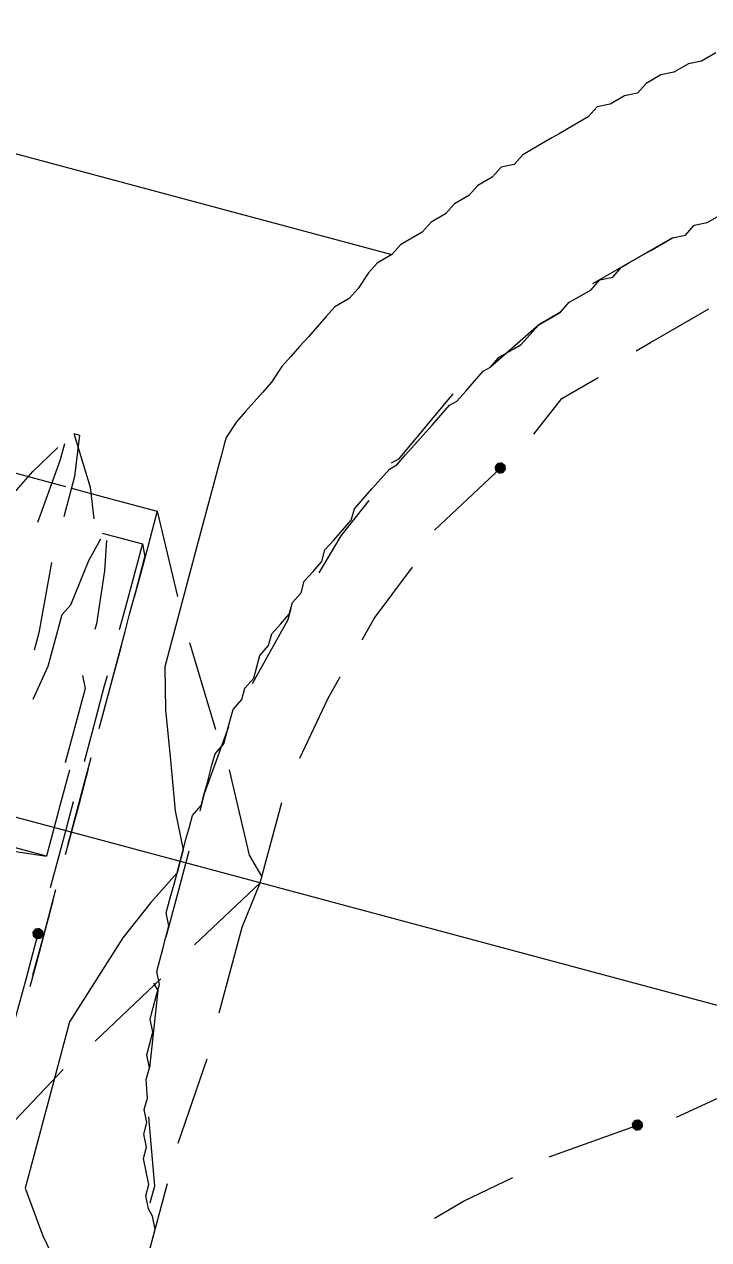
# Model space of a CAD drawing. Header units: millimetres. Extents: x 89051 to 218395, y -330386 to -125649.
# Drawn here: x 90769.36 to 90783.33, y -128572.65 to -128547.86 of the extents above; entities that cross this region are included whole.
import ezdxf

# ---------------------------------------------------------------- set-up
doc = ezdxf.new("R2010")
doc.units = ezdxf.units.MM
doc.header["$LTSCALE"] = 13
doc.linetypes.add('ACAD_ISO04W100', pattern=[30, 24, -3, 0, -3])
doc.layers.add('C00-00-00', color=7, linetype='Continuous')
doc.layers.add('标注、文本', color=3, linetype='Continuous', lineweight=25)
doc.styles.get("Standard").update_dxf_attribs({"font": 'gbenor.shx', "bigfont": 'gbcbig.shx'})
doc.dimstyles.new('1-15', dxfattribs={"dimscale": 20, "dimtxt": 3.5, "dimasz": 2, "dimexe": 1.5, "dimexo": 0.5, "dimgap": 0.5, "dimtad": 1, "dimtoh": 1, "dimdec": 1, "dimdsep": 46, "dimtxsty": 'Standard', "dimcen": 2.5, "dimclrd": 3, "dimclre": 3, "dimclrt": 3, "dimadec": 0, "dimazin": 2, "dimtfac": 1, "dimtdec": 1, "dimtmove": 0, "dimatfit": 2, "dimfxl": 1, "dimarcsym": 0})

# ---------------------------------------------------------------- blocks, each defined once
blk = doc.blocks.new('225635')
at = {"layer": 'C00-00-00'}
h = blk.add_hatch(color=256, dxfattribs=at)
h.dxf.hatch_style = 2
h.paths.add_polyline_path([(72500.49, -125601.628), (72500.404, -125601.663), (72500.369, -125601.749), (72500.404, -125601.834), (72500.49, -125601.87), (72500.575, -125601.834), (72500.611, -125601.749), (72500.575, -125601.663)])
h = blk.add_hatch(color=256, dxfattribs=at)
h.dxf.hatch_style = 2
h.paths.add_polyline_path([(72493.834, -125613.245), (72493.749, -125613.28), (72493.713, -125613.366), (72493.749, -125613.451), (72493.834, -125613.487), (72493.92, -125613.451), (72493.955, -125613.366), (72493.92, -125613.28)])
h = blk.add_hatch(color=256, dxfattribs=at)
h.dxf.hatch_style = 2
h.paths.add_polyline_path([(72506.661, -125613.85), (72506.576, -125613.885), (72506.54, -125613.971), (72506.576, -125614.056), (72506.661, -125614.092), (72506.746, -125614.056), (72506.782, -125613.971), (72506.746, -125613.885)])
at = {"layer": 'C00-00-00', "lineweight": 15}
for points in [[(72502.547, -125592.431), (72502.305, -125592.673), (72502.063, -125592.794), (72501.821, -125593.036), (72501.579, -125593.157), (72501.337, -125593.399), (72501.216, -125593.641), (72500.974, -125593.762), (72500.732, -125594.004), (72500.49, -125594.125), (72500.369, -125594.367), (72500.127, -125594.609), (72499.885, -125594.851), (72499.764, -125594.972), (72499.522, -125595.214), (72499.28, -125595.457), (72499.159, -125595.699), (72498.917, -125595.82), (72498.796, -125596.062), (72498.554, -125596.304), (72498.433, -125596.546), (72498.191, -125596.788), (72498.07, -125597.03), (72497.827, -125597.272), (72497.706, -125597.514), (72497.464, -125597.756), (72497.343, -125597.877), (72497.222, -125598.119), (72496.98, -125598.361), (72496.859, -125598.603), (72496.738, -125598.966), (72496.617, -125599.208), (72496.375, -125599.45), (72496.254, -125599.692), (72496.133, -125599.934), (72496.012, -125600.176), (72495.891, -125600.418), (72495.77, -125600.66), (72495.649, -125600.902), (72495.528, -125601.265), (72495.407, -125601.507), (72495.286, -125601.749), (72495.165, -125601.991), (72495.044, -125602.233), (72494.923, -125602.596), (72494.923, -125602.717)], [(72497.706, -125618.811), (72497.706, -125618.569), (72497.585, -125618.327), (72497.464, -125618.206), (72497.343, -125617.964), (72497.343, -125617.722), (72497.222, -125617.48), (72497.101, -125617.238), (72497.101, -125616.996), (72496.98, -125616.754), (72496.98, -125616.512), (72496.859, -125616.27), (72496.859, -125616.028), (72496.738, -125615.665), (72496.738, -125615.423), (72496.617, -125615.181), (72496.617, -125614.939), (72496.617, -125614.697), (72496.496, -125614.455), (72496.496, -125614.213), (72496.496, -125613.971), (72496.496, -125613.729), (72496.375, -125613.487), (72496.375, -125613.245), (72496.375, -125613.003), (72496.375, -125612.761), (72496.375, -125612.519), (72496.254, -125612.277), (72496.254, -125611.914), (72496.254, -125611.672), (72496.254, -125611.43), (72496.254, -125611.188), (72496.254, -125610.945), (72496.254, -125610.703), (72496.254, -125610.461), (72496.254, -125610.219), (72496.375, -125609.977), (72496.375, -125609.735), (72496.375, -125609.493), (72496.375, -125609.13), (72496.375, -125608.888), (72496.496, -125608.646), (72496.496, -125608.404), (72496.496, -125608.162), (72496.496, -125607.92), (72496.617, -125607.678), (72496.617, -125607.436), (72496.738, -125607.194), (72496.738, -125606.952), (72496.738, -125606.71), (72496.859, -125606.468), (72496.859, -125606.226), (72496.98, -125605.984), (72497.101, -125605.742), (72497.101, -125605.5), (72497.222, -125605.258), (72497.222, -125605.016), (72497.343, -125604.774), (72497.464, -125604.532), (72497.464, -125604.29), (72497.585, -125604.048), (72497.706, -125603.806), (72497.827, -125603.564), (72497.827, -125603.322), (72497.948, -125603.08), (72498.07, -125602.838), (72498.191, -125602.596), (72498.312, -125602.354), (72498.433, -125602.233), (72498.554, -125601.991), (72498.675, -125601.749), (72498.796, -125601.507), (72498.917, -125601.265), (72499.038, -125601.023), (72499.159, -125600.781), (72499.28, -125600.66), (72499.401, -125600.418), (72499.522, -125600.176), (72499.643, -125599.934), (72499.764, -125599.813), (72499.885, -125599.571), (72500.127, -125599.329), (72500.248, -125599.208), (72500.369, -125598.966), (72500.49, -125598.724), (72500.732, -125598.482), (72500.853, -125598.361), (72500.974, -125598.119), (72501.095, -125597.998), (72501.337, -125597.756), (72501.458, -125597.514), (72501.7, -125597.393), (72501.821, -125597.151), (72501.942, -125597.03), (72502.184, -125596.788), (72502.305, -125596.667), (72502.547, -125596.425), (72502.668, -125596.304), (72502.91, -125596.183), (72503.031, -125595.941), (72503.273, -125595.82), (72503.515, -125595.578)], [(72502.668, -125596.304), (72501.821, -125597.151)], [(72501.821, -125597.151), (72501.337, -125597.635)], [(72502.789, -125598.482), (72503.757, -125597.514)], [(72483.186, -125598.119), (72497.222, -125598.119)], [(72500.853, -125598.361), (72500.49, -125598.724)], [(72502.547, -125598.724), (72502.789, -125598.482)], [(72500.49, -125598.724), (72499.764, -125599.813)], [(72501.337, -125600.055), (72501.942, -125599.45)], [(72500.974, -125600.902), (72501.337, -125600.055)], [(72499.159, -125600.539), (72498.433, -125602.112)], [(72499.522, -125603.322), (72500.49, -125601.749)], [(72498.433, -125602.112), (72498.312, -125602.233)], [(72494.923, -125602.596), (72494.923, -125602.717), (72494.923, -125602.959), (72494.923, -125603.564), (72494.923, -125604.895), (72494.923, -125607.436)], [(72498.07, -125603.08), (72497.706, -125603.927)], [(72491.898, -125603.322), (72492.019, -125603.322)], [(72491.898, -125603.322), (72492.503, -125604.29)], [(72492.019, -125603.322), (72492.14, -125604.169)], [(72491.777, -125603.927), (72491.777, -125603.564)], [(72491.293, -125604.29), (72491.656, -125603.685)], [(72491.656, -125605.258), (72491.777, -125603.927)], [(72497.706, -125603.927), (72497.464, -125604.774)], [(72490.809, -125605.258), (72491.293, -125604.29)], [(72492.14, -125604.169), (72492.14, -125605.016)], [(72492.503, -125604.29), (72492.745, -125604.895)], [(72498.796, -125605.379), (72499.28, -125604.169)], [(72490.204, -125604.411), (72492.019, -125604.411)], [(72492.14, -125604.411), (72492.866, -125604.411)], [(72492.866, -125604.411), (72493.955, -125604.411)], [(72493.955, -125604.411), (72493.955, -125604.653)], [(72493.955, -125604.411), (72494.802, -125605.984)], [(72493.955, -125604.653), (72493.955, -125605.137)], [(72492.866, -125605.742), (72492.987, -125605.258)], [(72492.987, -125605.137), (72493.834, -125605.137)], [(72493.108, -125605.258), (72493.229, -125605.863)], [(72493.834, -125605.137), (72493.834, -125605.258)], [(72493.834, -125605.137), (72493.955, -125605.379)], [(72493.834, -125605.258), (72493.834, -125605.5)], [(72493.955, -125605.137), (72493.955, -125605.742)], [(72493.834, -125605.5), (72493.834, -125605.863)], [(72493.955, -125605.621), (72493.955, -125605.379)], [(72493.955, -125606.105), (72493.955, -125605.621)], [(72497.101, -125605.621), (72497.101, -125605.863)], [(72498.675, -125605.863), (72498.796, -125605.379)], [(72492.745, -125606.71), (72492.866, -125605.742)], [(72493.229, -125605.863), (72493.35, -125606.952)], [(72493.834, -125605.863), (72493.834, -125606.468)], [(72493.955, -125605.742), (72493.955, -125606.226)], [(72497.101, -125605.863), (72496.738, -125607.315)], [(72492.14, -125605.984), (72492.261, -125607.436)], [(72493.955, -125606.589), (72493.955, -125606.105)], [(72493.834, -125606.468), (72493.834, -125606.952)], [(72493.955, -125606.952), (72493.955, -125606.589)], [(72492.624, -125606.952), (72492.745, -125606.71)], [(72495.286, -125606.831), (72496.254, -125608.404)], [(72498.312, -125607.194), (72498.433, -125606.71)], [(72492.624, -125608.041), (72492.624, -125606.952)], [(72493.35, -125606.952), (72493.35, -125607.073)], [(72493.955, -125607.315), (72493.955, -125606.952)], [(72493.955, -125607.194), (72493.955, -125607.315)], [(72493.955, -125608.162), (72493.955, -125607.315)], [(72493.955, -125607.315), (72493.955, -125608.404)], [(72498.07, -125608.525), (72498.312, -125607.194)], [(72492.261, -125607.436), (72492.261, -125607.799)], [(72494.923, -125607.436), (72495.165, -125608.283), (72495.528, -125609.251), (72495.891, -125610.219), (72496.133, -125610.703), (72496.254, -125610.945), (72496.254, -125611.188), (72496.254, -125611.43), (72495.891, -125612.156), (72495.528, -125613.003), (72494.923, -125614.939)], [(72492.503, -125608.767), (72492.624, -125608.041)], [(72493.35, -125608.041), (72493.471, -125608.283)], [(72493.834, -125607.92), (72493.834, -125608.162)], [(72493.471, -125608.283), (72493.471, -125609.856)], [(72493.834, -125608.162), (72493.834, -125609.13)], [(72493.955, -125608.767), (72493.955, -125608.162)], [(72496.496, -125608.283), (72496.375, -125609.735)], [(72493.955, -125608.404), (72493.955, -125609.009)], [(72493.834, -125609.13), (72493.834, -125609.735)], [(72496.738, -125609.13), (72497.585, -125610.703)], [(72497.948, -125611.188), (72497.948, -125609.493)], [(72493.955, -125610.219), (72493.955, -125609.614)], [(72496.375, -125609.735), (72496.375, -125610.098)], [(72493.592, -125609.977), (72493.592, -125610.703)], [(72493.955, -125609.856), (72493.955, -125610.582)], [(72493.955, -125611.309), (72493.955, -125610.219)], [(72493.834, -125610.582), (72493.834, -125611.309)], [(72493.955, -125610.582), (72493.955, -125611.672)], [(72493.592, -125610.703), (72493.592, -125611.793)], [(72497.585, -125610.703), (72497.948, -125611.066)], [(72496.375, -125610.945), (72496.375, -125611.793)], [(72493.834, -125611.309), (72493.834, -125612.398)], [(72493.955, -125611.43), (72493.955, -125611.309)], [(72497.948, -125611.188), (72496.98, -125612.761)], [(72497.827, -125612.156), (72497.948, -125611.188)], [(72493.592, -125611.793), (72491.777, -125611.793)], [(72492.503, -125611.914), (72493.592, -125611.793)], [(72496.375, -125611.793), (72496.375, -125612.761)], [(72497.827, -125613.971), (72497.827, -125612.156)], [(72493.955, -125613.366), (72493.955, -125612.398)], [(72493.955, -125612.64), (72493.955, -125612.882)], [(72493.955, -125612.882), (72493.955, -125613.971)], [(72507.387, -125613.608), (72508.113, -125613.003)], [(72493.834, -125613.366), (72493.834, -125614.334)], [(72493.955, -125614.213), (72493.955, -125613.366)], [(72496.496, -125613.608), (72495.528, -125615.181)], [(72496.375, -125613.729), (72496.496, -125613.85)], [(72493.955, -125613.971), (72493.955, -125614.455)], [(72496.496, -125613.85), (72496.738, -125615.423)], [(72505.088, -125615.06), (72506.661, -125613.971)], [(72493.834, -125614.334), (72493.834, -125615.181)], [(72494.923, -125614.939), (72494.923, -125616.633), (72494.923, -125618.448)], [(72497.706, -125616.754), (72497.827, -125614.939)], [(72503.636, -125616.391), (72504.483, -125615.665)], [(72495.044, -125615.907), (72494.197, -125617.48)], [(72496.98, -125616.391), (72497.464, -125617.722)], [(72503.152, -125616.875), (72503.636, -125616.391)], [(72497.464, -125617.722), (72497.464, -125618.085)], [(72497.706, -125619.416), (72497.706, -125617.601)], [(72494.923, -125618.448), (72495.528, -125619.295), (72496.254, -125620.142), (72497.464, -125621.836), (72498.675, -125623.53), (72501.337, -125626.918), (72502.91, -125629.097)]]:
    blk.add_lwpolyline(points, dxfattribs=at)
at = {"layer": '标注、文本', "color": 1, "linetype": 'ACAD_ISO04W100', "lineweight": 15}
blk.add_line((72418.952, -125611.188), (72558.051, -125611.188), dxfattribs=at)
blk = doc.blocks.new('*D521')
at = {"layer": 'Defpoints', "color": 0, "transparency": 16777216}
for p in [(90100.617, -128524.753), (90815.121, -128571.081), (90815.121, -129152.654)]:
    blk.add_point(p, dxfattribs=at)
at = {"layer": '标注、文本', "color": 3, "lineweight": -2, "transparency": 16777216}
for p, q in [((90100.617, -128534.753), (90100.617, -129182.654)), ((90815.121, -128581.081), (90815.121, -129182.654)), ((90140.617, -129152.654), (90775.121, -129152.654))]:
    blk.add_line(p, q, dxfattribs=at)
at = {"layer": '标注、文本', "color": 3, "transparency": 16777216}
for points in [[(90140.617, -129145.987), (90140.617, -129159.32), (90100.617, -129152.654)], [(90775.121, -129145.987), (90775.121, -129159.32), (90815.121, -129152.654)]]:
    blk.add_solid(points, dxfattribs=at)
at = {"layer": '标注、文本', "color": 3, "transparency": 16777216, "insert": (90457.869, -129107.654), "char_height": 70, "attachment_point": 5}
blk.add_mtext('650', dxfattribs=at)
blk = doc.blocks.new('*D535')
at = {"layer": 'Defpoints', "color": 0, "transparency": 16777216}
for p in [(90832.237, -128386.823), (90697.877, -128422.824), (91011.015, -128531.206), (90697.877, -128544.927), (90832.237, -128580.928)]:
    blk.add_point(p, dxfattribs=at)
at = {"layer": '标注、文本', "color": 3, "lineweight": -2, "transparency": 16777216}
for p, q in [((90841.896, -128384.235), (91023.555, -128335.559)), ((90841.896, -128583.517), (91023.555, -128632.192))]:
    blk.add_line(p, q, dxfattribs=at)
blk.add_arc((90470.031, -128483.876), 543.051, 349.22124, 10.77876, dxfattribs=at)
at = {"layer": '标注、文本', "color": 3, "transparency": 16777216}
for points in [[(90997.002, -128383.803), (91009.999, -128380.829), (90994.578, -128343.324)], [(91009.999, -128586.923), (90997.002, -128583.948), (90994.578, -128624.428)]]:
    blk.add_solid(points, dxfattribs=at)
at = {"layer": '标注、文本', "color": 3, "transparency": 16777216, "insert": (90968.082, -128483.876), "char_height": 70, "attachment_point": 5, "rotation": 90}
blk.add_mtext('30°', dxfattribs=at)

msp = doc.modelspace()

# ---------------------------------------------------------------- block references
at = {"layer": '标注、文本', "rotation": 345.0000000000325}
msp.add_blockref('225635', (53257.109, 11529.567), dxfattribs=at)

# ---------------------------------------------------------------- dimensions: what is measured, and where the dimension line sits
at = {"layer": '标注、文本'}
dim = msp.add_angular_dim_2l(base=(91011.015, -128531.206), line1=((90697.877, -128544.927), (90832.237, -128580.928)), line2=((90697.877, -128422.824), (90832.237, -128386.823)), dimstyle='1-15', dxfattribs=at)
dim.commit()
dim.dimension.update_dxf_attribs({"geometry": '*D535', "text_midpoint": (90968.082, -128483.876)})
dim = msp.add_linear_dim(base=(90815.121, -129152.654), p1=(90100.617, -128524.753), p2=(90815.121, -128571.081), text='650', dimstyle='1-15', dxfattribs=at)
dim.commit()
dim.dimension.update_dxf_attribs({"geometry": '*D521', "text_midpoint": (90457.869, -129107.654)})

doc.saveas('drawing.dxf')
